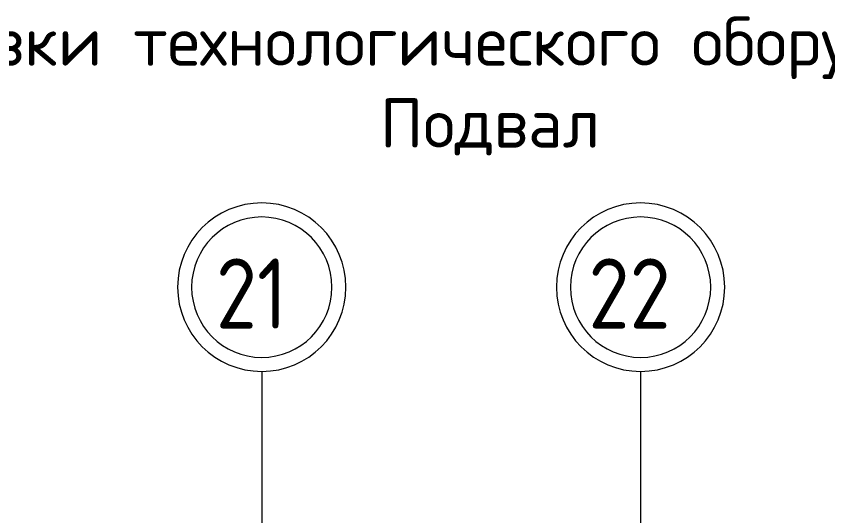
# Model space of a CAD drawing. Header units: millimetres. Extents: x -21010 to 105841, y -18351 to 135084.
# Drawn here: x 48892 to 54676, y 131526 to 135084 of the extents above; entities that cross this region are included whole.
import ezdxf

# ---------------------------------------------------------------- set-up
doc = ezdxf.new("R2010")
doc.units = ezdxf.units.MM
doc.linetypes.add('ADSK_Линия сетки', pattern=[2500, 2000, -250, 0, -250])
doc.layers.add('Оси', color=7, linetype='Continuous', lineweight=9)
doc.layers.add('ОФ_рамка', color=8, linetype='Continuous', lineweight=60)
doc.styles.add('GOST Common_1', font='GOST_Common.ttf', dxfattribs={"width": 0.9, "height": 2.5})
doc.styles.add('PDF ISOCPEUR', font='isocpeur.ttf')

# ---------------------------------------------------------------- blocks, each defined once
blk = doc.blocks.new('Подвал 21082025 планы')
at = {"layer": 'Оси', "linetype": 'ADSK_Линия сетки'}
for p, q in [((50900, 2145.7), (50900, -17365.8)), ((53600, 2145.7), (53600, -17365.8))]:
    blk.add_line(p, q, dxfattribs=at)
at = {"layer": 'Оси', "lineweight": 20}
for centre, radius, start, end in [((50900, 2745.7), 600, 0, 180), ((53600, 2745.7), 600, 0, 180), ((50900, 2745.7), 500, 0, 180), ((53600, 2745.7), 500, 0, 180), ((50900, 2745.7), 600, 180, 0), ((50900, 2745.7), 500, 180, 0), ((53600, 2745.7), 600, 180, 0), ((53600, 2745.7), 500, 180, 0)]:
    blk.add_arc(centre, radius, start, end, dxfattribs=at)
at = {"layer": 'Оси', "style": 'GOST Common_1', "width": 0.9}
for s, p in [('21', (50572.8, 2450.3)), ('22', (53228.2, 2450.3))]:
    blk.add_text(s, height=500, dxfattribs=at).set_placement(p)

msp = doc.modelspace()

# ---------------------------------------------------------------- block references
msp.add_blockref('Подвал 21082025 планы', (-257.9, 130408.2))

# ---------------------------------------------------------------- texts
at = {"layer": 'ОФ_рамка', "lineweight": 15, "ltscale": 100, "transparency": 33554636, "insert": (52268.7, 134586.9), "char_height": 350, "width": 22802.106, "attachment_point": 5, "style": 'PDF ISOCPEUR'}
msp.add_mtext('{\\C0;План расстановки технологического оборудования и мебели\\PПодвал}', dxfattribs=at)

doc.saveas('drawing.dxf')
